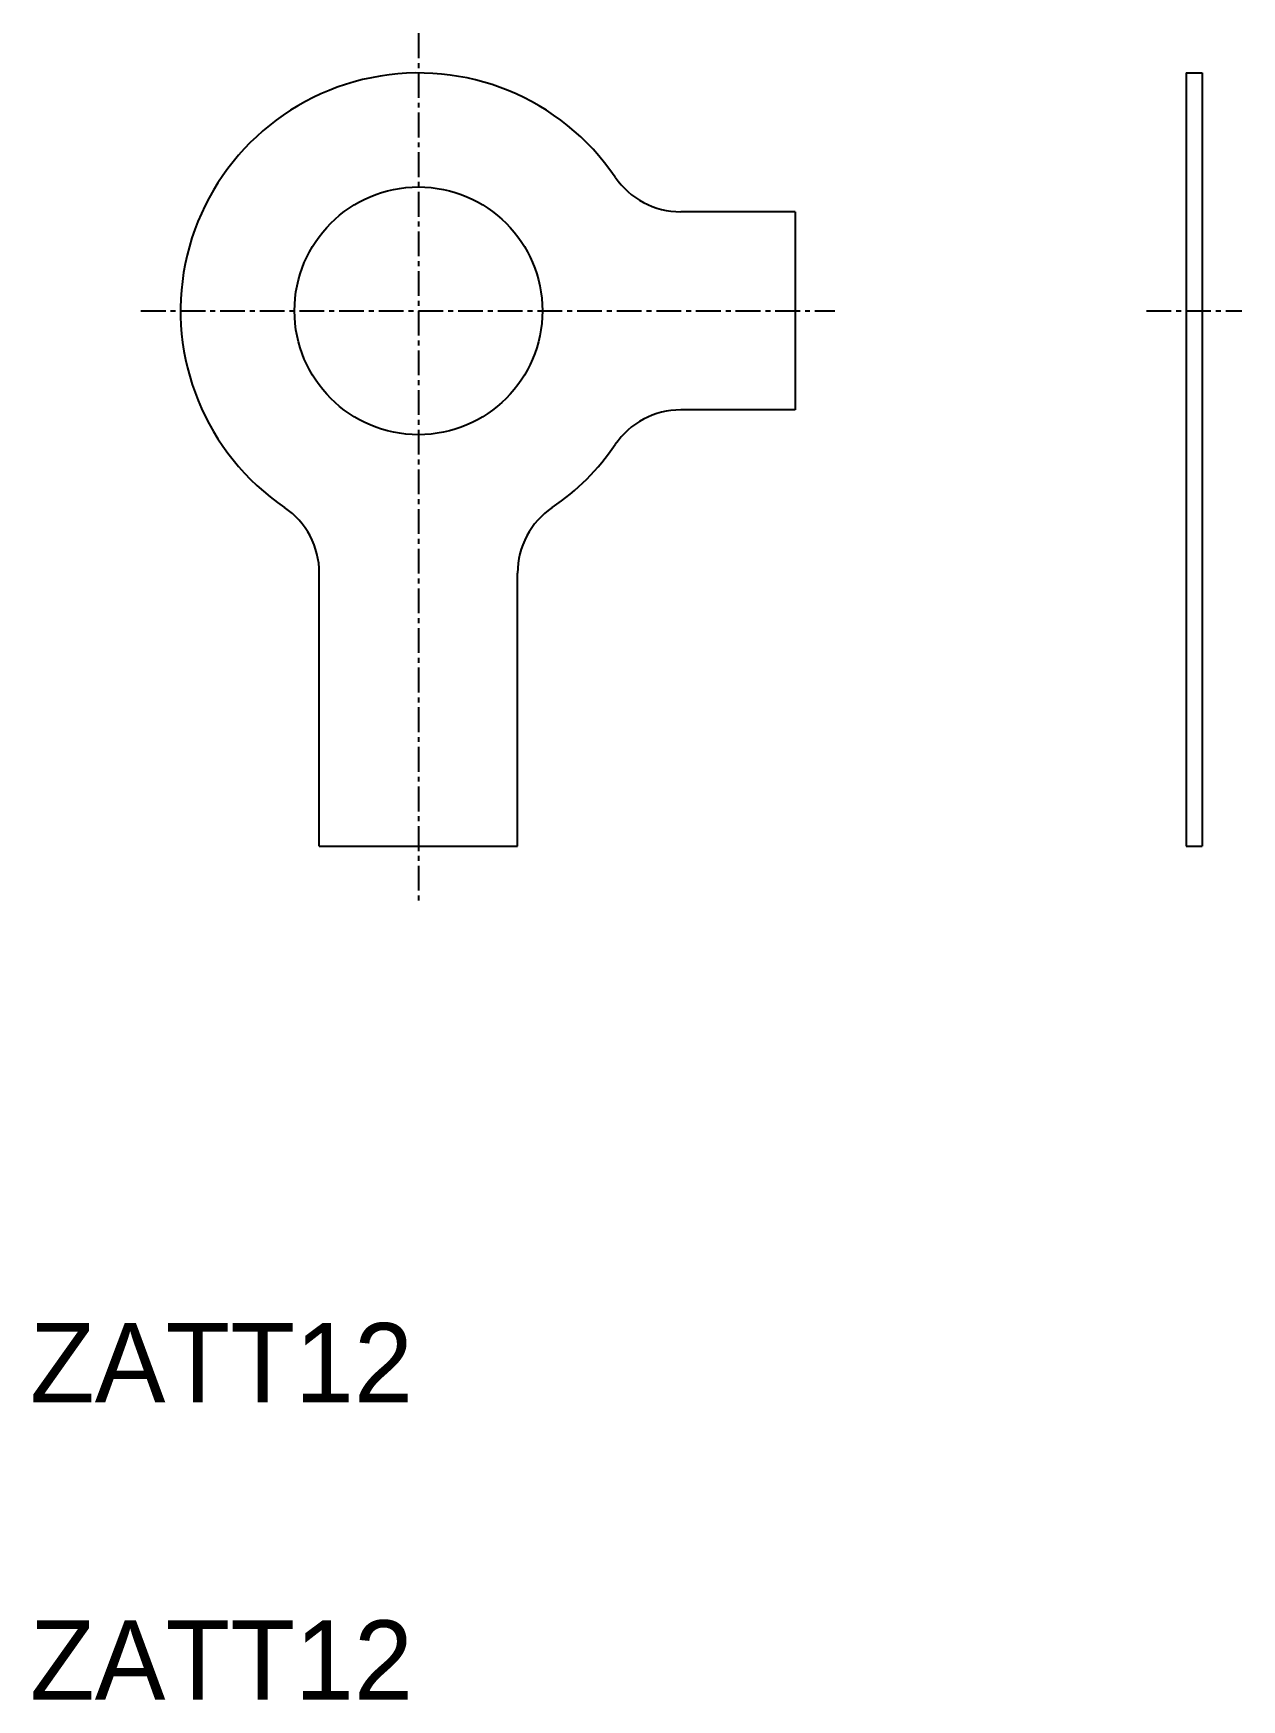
# Model space of a CAD drawing. Extents: x 112.4 to 173.3, y 17.8 to 101.9.
import ezdxf

# ---------------------------------------------------------------- set-up
doc = ezdxf.new("R2010")
doc.units = 0
doc.linetypes.add('CENTER', pattern=[2, 1.25, -0.25, 0.25, -0.25])
doc.layers.get('0').update_dxf_attribs({"linetype": 'CONTINUOUS'})
doc.layers.add('CENTER', color=1, linetype='CENTER')

msp = doc.modelspace()

# ---------------------------------------------------------------- linework, layer by layer
at = {"color": 7, "linetype": 'CONTINUOUS'}
for p, q in [((170.522, 99.91), (170.522, 60.91)), ((170.522, 99.91), (171.322, 99.91)), ((171.322, 99.91), (171.322, 60.91)), ((150.797, 92.91), (145.026, 92.91)), ((150.797, 92.91), (150.797, 82.91)), ((150.797, 82.91), (145.026, 82.91)), ((126.797, 60.91), (126.797, 74.681)), ((136.797, 60.91), (136.797, 74.681)), ((126.797, 60.91), (136.797, 60.91)), ((170.522, 60.91), (171.322, 60.91))]:
    msp.add_line(p, q, dxfattribs=at)
msp.add_circle((131.797, 87.91), 6.25, dxfattribs=at)
for centre, radius, start, end in [((131.797, 87.91), 12, 34.22887, 235.77113), ((145.026, 96.91), 4, 214.22887, 270), ((145.026, 78.91), 4, 90, 145.77113), ((131.797, 87.91), 12, 304.22887, 325.77113), ((122.797, 74.681), 4, 0, 55.77113), ((140.797, 74.681), 4, 124.22887, 180)]:
    msp.add_arc(centre, radius, start, end, dxfattribs=at)
at = {"layer": 'CENTER', "color": 1, "linetype": 'CENTER'}
for p, q in [((131.797, 101.91), (131.797, 57.91)), ((117.797, 87.91), (152.797, 87.91)), ((168.522, 87.91), (173.322, 87.91))]:
    msp.add_line(p, q, dxfattribs=at)

# ---------------------------------------------------------------- texts
at = {"color": 7, "linetype": 'CONTINUOUS'}
for p in [(112.201, 32.848), (112.201, 17.848)]:
    msp.add_text('ZATT12', height=4, dxfattribs=at).set_placement(p)

doc.saveas('drawing.dxf')
